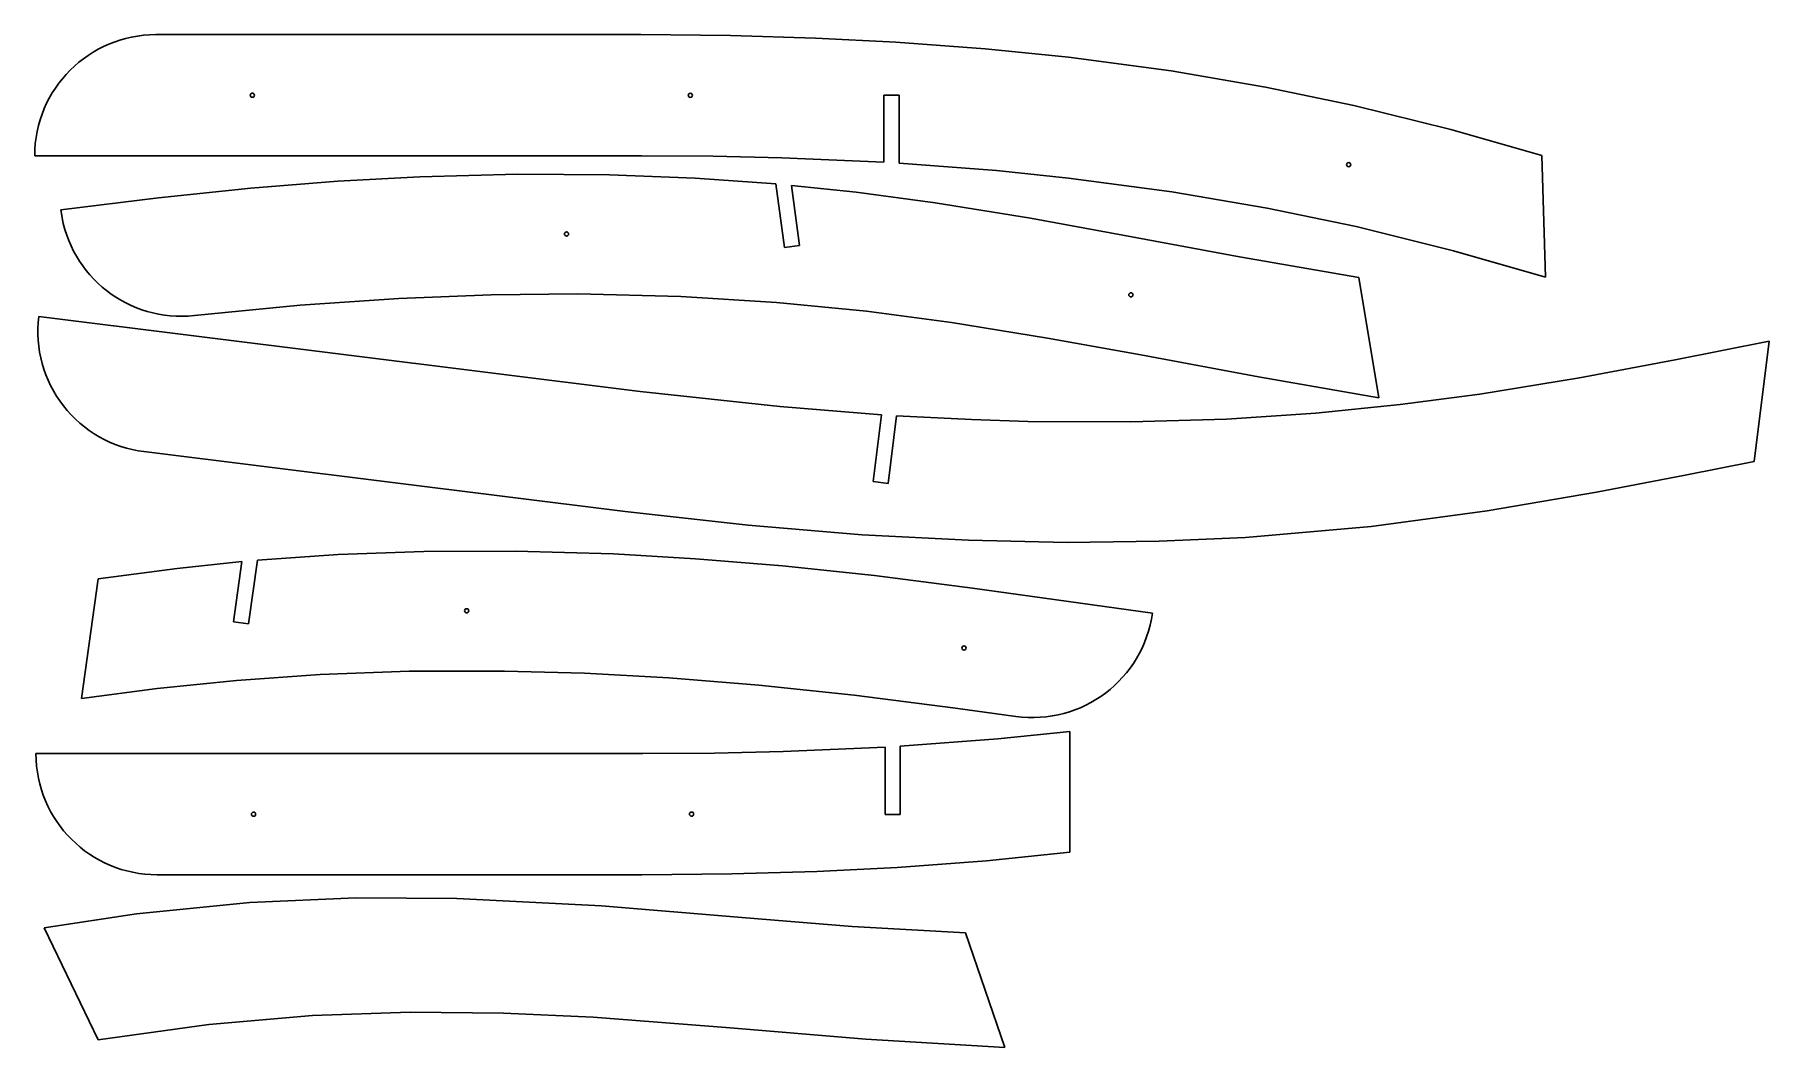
# Model space of a CAD drawing. Extents: x -45.4 to -16.8, y 12.2 to 28.9.
import ezdxf

# ---------------------------------------------------------------- set-up
doc = ezdxf.new("R2010")
doc.units = 0
doc.header["$MEASUREMENT"] = 0
doc.layers.add('MODELSKETCH_VISIBLE', color=7, linetype='CONTINUOUS')

msp = doc.modelspace()

# ---------------------------------------------------------------- linework, layer by layer
at = {"layer": 'MODELSKETCH_VISIBLE'}
for p, q in [((-35.406, 28.879), (-43.406, 28.879)), ((-35.406, 28.879), (-33.923, 28.865)), ((-33.923, 28.865), (-32.52, 28.823)), ((-32.52, 28.823), (-31.194, 28.757)), ((-31.194, 28.757), (-29.723, 28.647)), ((-29.723, 28.647), (-28.344, 28.508)), ((-28.344, 28.508), (-26.655, 28.282)), ((-26.655, 28.282), (-25.093, 28.014)), ((-31.393, 27.881), (-31.393, 26.771)), ((-31.393, 27.881), (-31.143, 27.881)), ((-31.143, 26.756), (-31.143, 27.881)), ((-25.093, 28.014), (-23.639, 27.71)), ((-23.639, 27.71), (-22.039, 27.314)), ((-22.039, 27.314), (-20.535, 26.886)), ((-35.393, 26.879), (-45.406, 26.879)), ((-35.393, 26.879), (-34.208, 26.87)), ((-34.208, 26.87), (-33.075, 26.845)), ((-33.075, 26.845), (-31.393, 26.771)), ((-31.143, 26.756), (-29.532, 26.634)), ((-29.532, 26.634), (-28.344, 26.512)), ((-20.535, 26.886), (-20.477, 24.876)), ((-41.84, 26.344), (-43.361, 26.187)), ((-40.406, 26.459), (-41.84, 26.344)), ((-39.051, 26.534), (-40.406, 26.459)), ((-37.433, 26.577), (-39.051, 26.534)), ((-35.923, 26.567), (-37.433, 26.577)), ((-34.508, 26.511), (-35.923, 26.567)), ((-33.175, 26.414), (-34.508, 26.511)), ((-33.032, 25.366), (-33.175, 26.414)), ((-32.919, 26.391), (-32.784, 25.4)), ((-31.85, 26.276), (-32.919, 26.391)), ((-28.344, 26.512), (-26.641, 26.285)), ((-43.361, 26.187), (-44.975, 25.985)), ((-30.547, 26.101), (-31.85, 26.276)), ((-28.974, 25.847), (-30.547, 26.101)), ((-26.641, 26.285), (-25.066, 26.016)), ((-44.971, 25.957), (-44.975, 25.985)), ((-27.448, 25.57), (-28.974, 25.847)), ((-25.066, 26.016), (-23.602, 25.709)), ((-25.524, 25.209), (-27.448, 25.57)), ((-23.602, 25.709), (-21.991, 25.309)), ((-32.784, 25.4), (-33.032, 25.366)), ((-23.557, 24.869), (-25.524, 25.209)), ((-21.991, 25.309), (-20.477, 24.876)), ((-23.228, 22.885), (-23.557, 24.869)), ((-41.028, 24.411), (-42.771, 24.242)), ((-39.399, 24.523), (-41.028, 24.411)), ((-37.874, 24.584), (-39.399, 24.523)), ((-36.444, 24.599), (-37.874, 24.584)), ((-34.745, 24.557), (-36.444, 24.599)), ((-33.165, 24.458), (-34.745, 24.557)), ((-31.682, 24.311), (-33.165, 24.458)), ((-35.417, 22.989), (-45.34, 24.226)), ((-30.278, 24.125), (-31.682, 24.311)), ((-28.692, 23.869), (-30.278, 24.125)), ((-27.153, 23.591), (-28.692, 23.869)), ((-18.336, 23.509), (-16.782, 23.818)), ((-16.782, 23.818), (-17.029, 21.834)), ((-25.213, 23.227), (-27.153, 23.591)), ((-19.916, 23.212), (-18.336, 23.509)), ((-23.228, 22.885), (-25.213, 23.227)), ((-21.557, 22.944), (-19.916, 23.212)), ((-35.417, 22.989), (-33.112, 22.737)), ((-22.874, 22.77), (-21.557, 22.944)), ((-33.112, 22.737), (-31.434, 22.602)), ((-25.74, 22.533), (-24.263, 22.63)), ((-24.263, 22.63), (-22.874, 22.77)), ((-31.571, 21.501), (-31.434, 22.602)), ((-31.323, 21.47), (-31.184, 22.586)), ((-31.184, 22.586), (-29.948, 22.523)), ((-29.948, 22.523), (-29.02, 22.493)), ((-29.02, 22.493), (-27.32, 22.484)), ((-27.32, 22.484), (-25.74, 22.533)), ((-35.664, 21.004), (-43.603, 21.994)), ((-18.17, 21.606), (-17.029, 21.834)), ((-31.571, 21.501), (-31.323, 21.47)), ((-19.636, 21.323), (-18.17, 21.606)), ((-21.44, 21.015), (-19.636, 21.323)), ((-35.664, 21.004), (-33.633, 20.778)), ((-23.353, 20.759), (-21.44, 21.015)), ((-33.633, 20.778), (-31.749, 20.622)), ((-31.749, 20.622), (-29.998, 20.53)), ((-25.426, 20.579), (-23.353, 20.759)), ((-40.398, 20.294), (-38.983, 20.347)), ((-38.983, 20.347), (-37.473, 20.352)), ((-37.473, 20.352), (-35.855, 20.305)), ((-29.998, 20.53), (-28.369, 20.496)), ((-28.369, 20.496), (-26.849, 20.515)), ((-26.849, 20.515), (-25.426, 20.579)), ((-44.36, 19.894), (-43.057, 20.066)), ((-43.057, 20.066), (-41.987, 20.178)), ((-41.987, 20.178), (-42.125, 19.187)), ((-41.877, 19.153), (-41.732, 20.2)), ((-41.732, 20.2), (-40.398, 20.294)), ((-35.855, 20.305), (-34.501, 20.227)), ((-34.501, 20.227), (-33.066, 20.109)), ((-33.066, 20.109), (-31.546, 19.948)), ((-44.635, 17.918), (-44.36, 19.894)), ((-31.546, 19.948), (-29.933, 19.742)), ((-29.933, 19.742), (-26.961, 19.329)), ((-42.125, 19.187), (-41.877, 19.153)), ((-40.695, 18.315), (-39.224, 18.369)), ((-39.224, 18.369), (-37.651, 18.372)), ((-37.651, 18.372), (-36.334, 18.335)), ((-36.334, 18.335), (-34.939, 18.258)), ((-44.635, 17.918), (-43.386, 18.083)), ((-43.386, 18.083), (-42.078, 18.217)), ((-42.078, 18.217), (-40.695, 18.315)), ((-34.939, 18.258), (-33.457, 18.139)), ((-33.457, 18.139), (-31.884, 17.975)), ((-31.884, 17.975), (-30.211, 17.761)), ((-30.211, 17.761), (-29.217, 17.623)), ((-31.122, 17.13), (-29.511, 17.252)), ((-29.511, 17.252), (-28.323, 17.374)), ((-28.323, 15.379), (-28.323, 17.374)), ((-35.372, 17.008), (-45.385, 17.008)), ((-35.372, 17.008), (-34.187, 17.016)), ((-34.187, 17.016), (-33.054, 17.042)), ((-33.054, 17.042), (-31.372, 17.116)), ((-31.372, 16.006), (-31.372, 17.116)), ((-31.122, 17.13), (-31.122, 16.006)), ((-31.372, 16.006), (-31.122, 16.006)), ((-31.173, 15.13), (-29.702, 15.239)), ((-29.702, 15.239), (-28.323, 15.379)), ((-35.385, 15.008), (-43.385, 15.008)), ((-35.385, 15.008), (-33.901, 15.022)), ((-33.901, 15.022), (-32.499, 15.063)), ((-32.499, 15.063), (-31.173, 15.13)), ((-41.855, 14.55), (-40.1, 14.627)), ((-40.1, 14.627), (-38.438, 14.619)), ((-38.438, 14.619), (-36.052, 14.493)), ((-45.249, 14.134), (-43.726, 14.364)), ((-43.726, 14.364), (-41.855, 14.55)), ((-36.052, 14.493), (-33.738, 14.301)), ((-44.36, 12.284), (-45.249, 14.134)), ((-33.738, 14.301), (-31.916, 14.154)), ((-31.916, 14.154), (-30.047, 14.05)), ((-30.047, 14.05), (-29.395, 12.159)), ((-42.533, 12.537), (-40.823, 12.683)), ((-40.823, 12.683), (-39.208, 12.74)), ((-39.208, 12.74), (-37.67, 12.724)), ((-37.67, 12.724), (-36.189, 12.655)), ((-36.189, 12.655), (-33.932, 12.483)), ((-44.36, 12.284), (-42.533, 12.537)), ((-33.932, 12.483), (-31.693, 12.294)), ((-31.693, 12.294), (-29.395, 12.159))]:
    msp.add_line(p, q, dxfattribs=at)
for centre in [(-41.816, 27.879), (-34.588, 27.877), (-23.723, 26.733), (-36.63, 25.589), (-27.317, 24.583), (-38.279, 19.367), (-30.072, 18.752), (-41.795, 16.008), (-34.567, 16.01)]:
    msp.add_circle(centre, 0.0344, dxfattribs=at)
for centre, start, end in [((-43.406, 26.879), 90, 180), ((-42.99, 26.23), 187.8459, 276.2765), ((-43.355, 23.979), 172.8912, 262.8912), ((-28.942, 19.604), 262.0969, 352.0969), ((-43.385, 17.008), 180, 270)]:
    msp.add_arc(centre, 2, start, end, dxfattribs=at)

doc.saveas('drawing.dxf')
